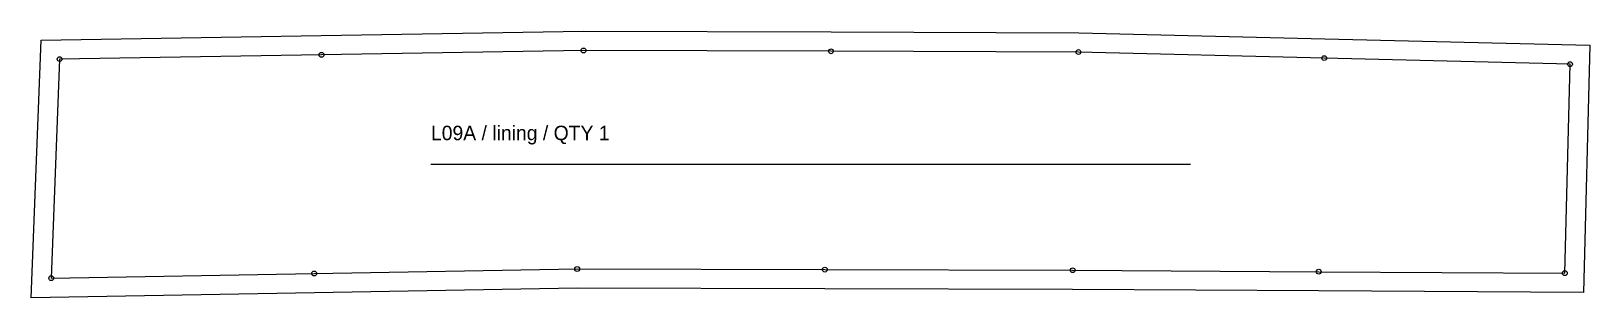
# Model space of a CAD drawing. Header units: millimetres. Extents: x -12 to 956, y -12 to 153.
import ezdxf

# ---------------------------------------------------------------- set-up
doc = ezdxf.new("R2010")
doc.units = ezdxf.units.MM
for name, color, linetype in [('CUT', 7, 'Continuous'), ('GRAIN', 3, 'Continuous'), ('ID', 7, 'Continuous'), ('NOTCH', 1, 'Continuous'), ('SEW', 5, 'Continuous')]:
    doc.layers.add(name, color=color, linetype=linetype)

msp = doc.modelspace()

# ---------------------------------------------------------------- linework, layer by layer
at = {"layer": 'CUT'}
msp.add_lwpolyline([(-12.48, -12.22), (-6.36, 147.93), (167.84, 150.79), (330.79, 153.47), (484.74, 152.98), (638.71, 152.49), (791.65, 148.74), (956.46, 144.69), (952.6, -8.94), (787.86, -7.98), (634.91, -7.08), (480.9, -6.68), (327, -6.29), (163.66, -9.14)], close=True, dxfattribs=at)
at = {"layer": 'GRAIN'}
msp.add_line((236.04, 70.73), (708.12, 70.73), dxfattribs=at)
at = {"layer": 'NOTCH'}
for centre in [(5.2, 136.12), (168.03, 138.79), (330.87, 141.47), (484.71, 140.98), (638.54, 140.49), (791.35, 136.74), (944.16, 132.99), (0, 0), (163.45, 2.86), (326.91, 5.71), (480.93, 5.32), (634.96, 4.92), (787.93, 4.02), (940.9, 3.13)]:
    msp.add_circle(centre, 1.5, dxfattribs=at)
at = {"layer": 'SEW'}
msp.add_lwpolyline([(0, 0), (163.45, 2.86), (326.91, 5.71), (480.93, 5.32), (634.96, 4.92), (787.93, 4.02), (940.9, 3.13), (944.16, 132.99), (791.35, 136.74), (638.54, 140.49), (484.71, 140.98), (330.87, 141.47), (168.03, 138.79), (5.2, 136.12)], close=True, dxfattribs=at)

# ---------------------------------------------------------------- texts
at = {"layer": 'ID'}
msp.add_text('L09A / lining / QTY 1', height=9, dxfattribs=at).set_placement((236.04, 85.73))

doc.saveas('drawing.dxf')
